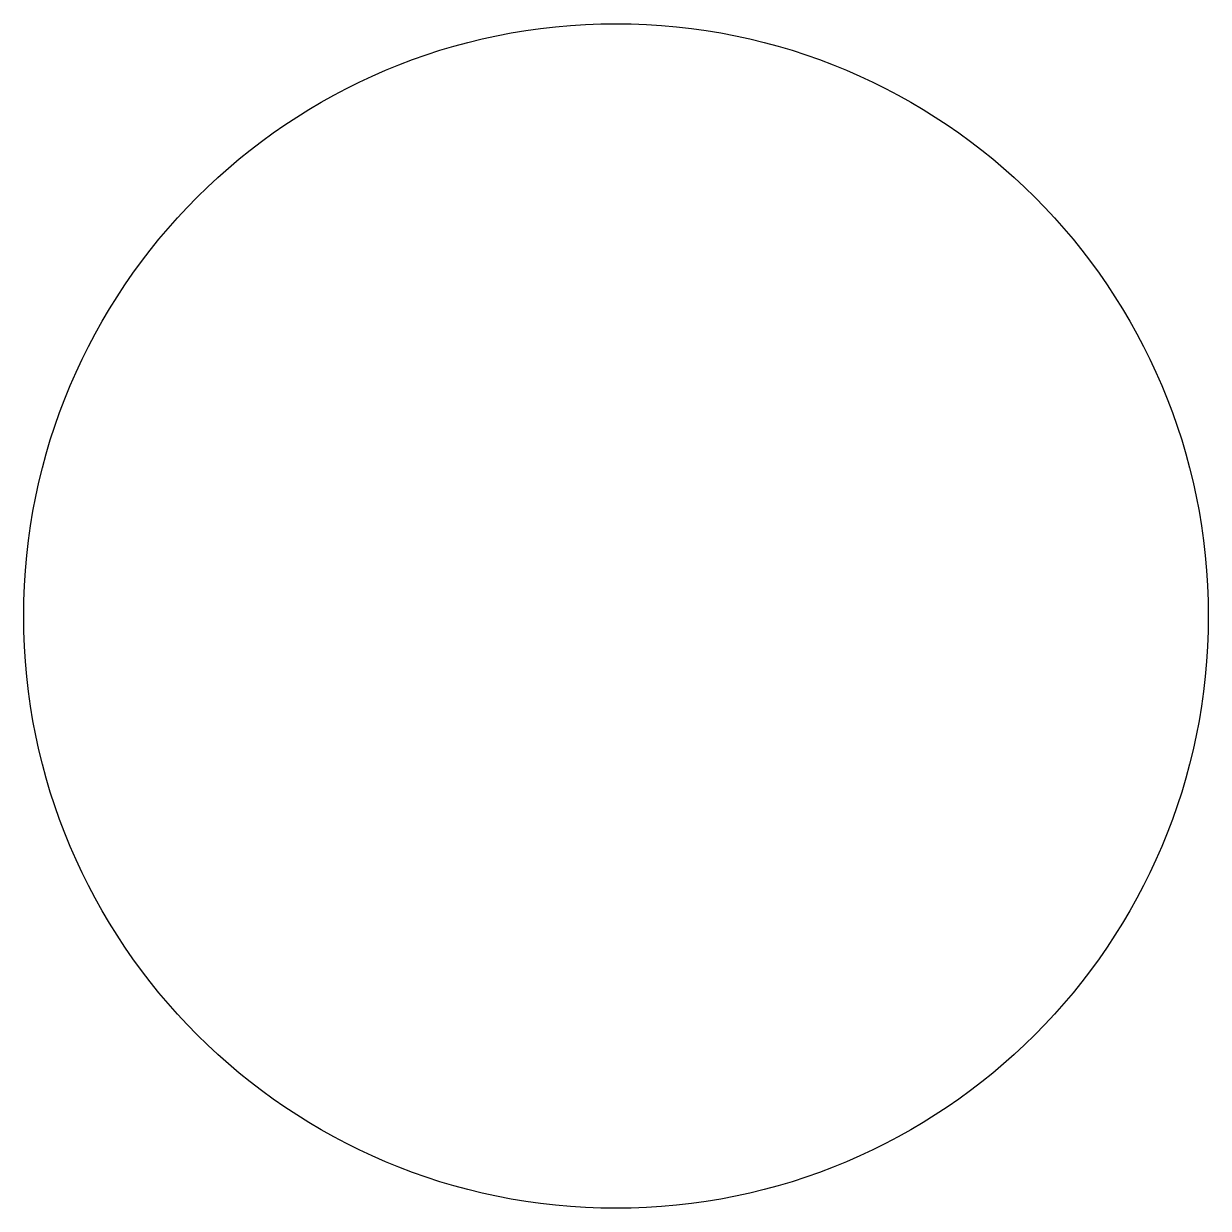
# Model space of a CAD drawing. Header units: metres. Extents: x -0.0035 to 0.0035, y -0.0035 to 0.0035.
import ezdxf

# ---------------------------------------------------------------- set-up
doc = ezdxf.new("R2010")
doc.units = ezdxf.units.M
doc.layers.add('3D_Wire_XS_ColGrayS', color=253, linetype='Continuous')

msp = doc.modelspace()

# ---------------------------------------------------------------- linework, layer by layer
at = {"layer": '3D_Wire_XS_ColGrayS'}
msp.add_circle((0, 0), 0.0035, dxfattribs=at)

doc.saveas('drawing.dxf')
